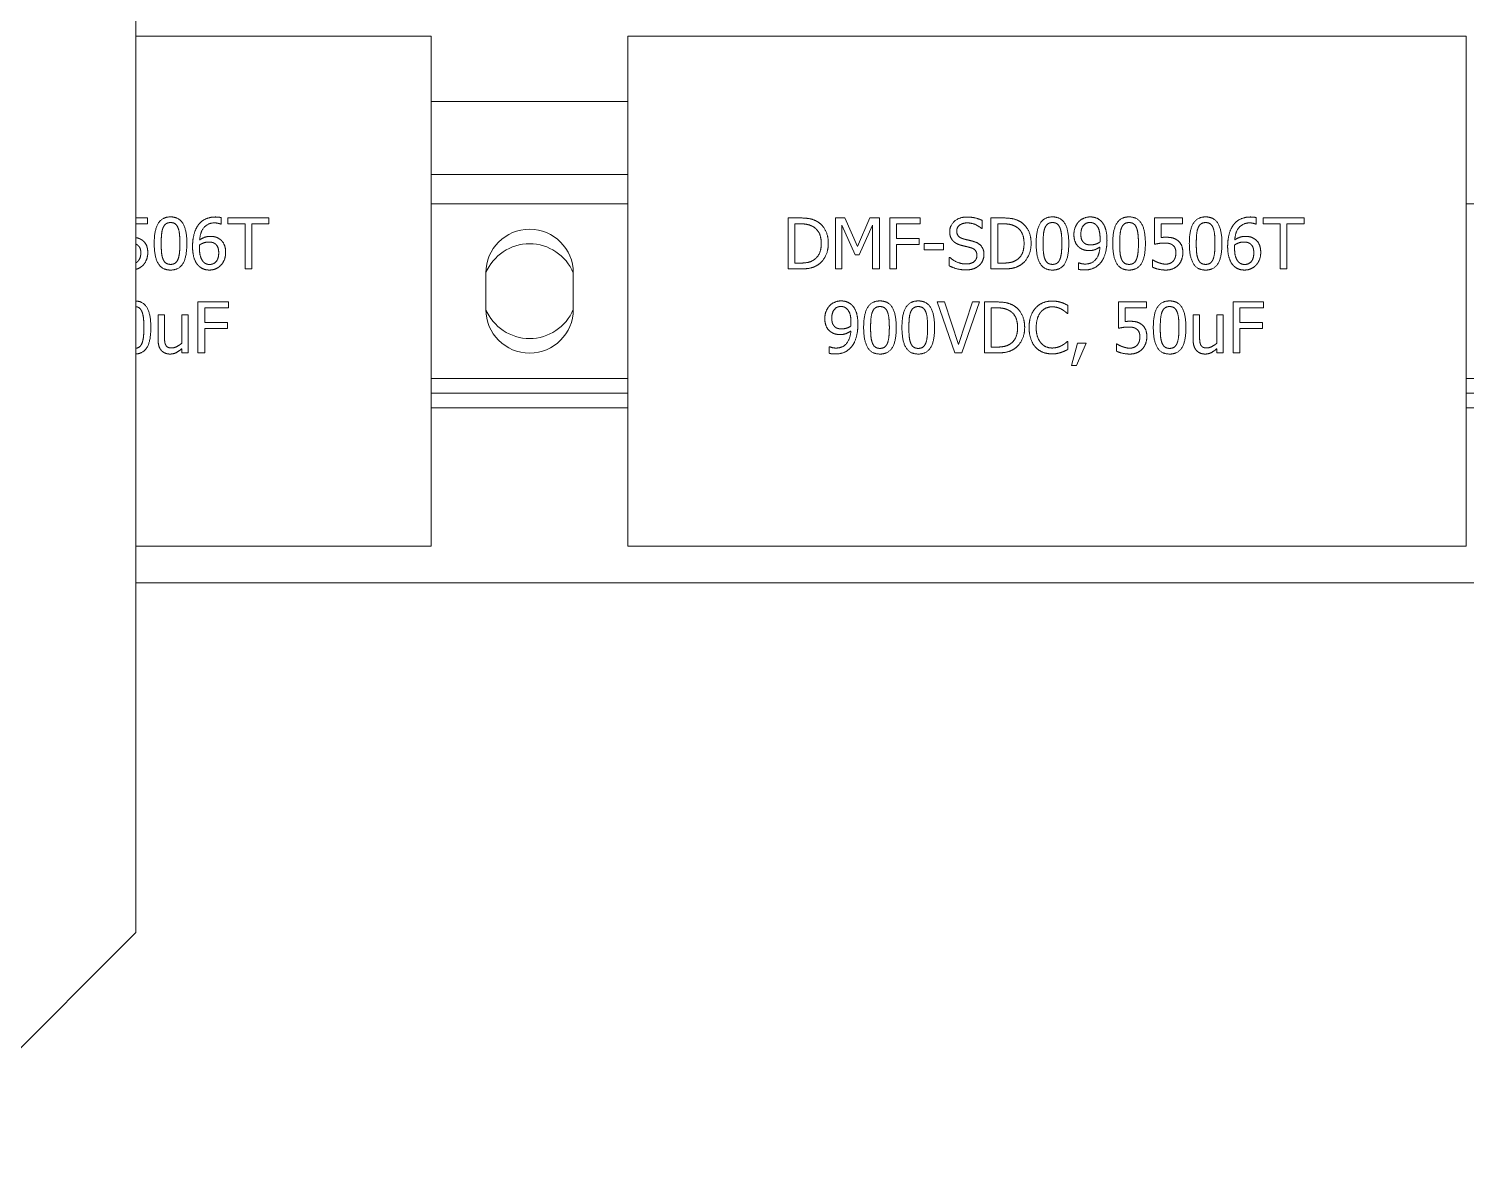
# Model space of a CAD drawing. Header units: millimetres. Extents: x 0 to 5940, y 0 to 4200.
# Drawn here: x 4359.7 to 4458.3, y 2934.5 to 3011.5 of the extents above; entities that cross this region are included whole.
import ezdxf

# ---------------------------------------------------------------- set-up
doc = ezdxf.new("R2010")
doc.units = ezdxf.units.MM
doc.header["$LTSCALE"] = 10
doc.layers.add('가시적인 것(ISO)', color=3, linetype='Continuous', lineweight=5, true_color=0x00ff00)
doc.layers.add('해치(ISO)', color=7, linetype='Continuous', lineweight=5)

msp = doc.modelspace()

# ---------------------------------------------------------------- hatches: boundary and pattern name
at = {"layer": '해치(ISO)'}
h = msp.add_hatch(dxfattribs=at)
h.set_pattern_fill('ANSI31', color=256, scale=254, angle=75.00018, style=0)
h.set_pattern_definition([(120.0002, (0, 0), (-27.49626, -15.87508), [])])
edge = h.paths.add_edge_path()
edge.add_line((4837.737, 3517.714), (4865.237, 3517.714))
edge.add_ellipse((4865.237, 3513.214), major_axis=(0, 4.5), ratio=1, start_angle=270, end_angle=360, ccw=False)
edge.add_line((4869.737, 3513.214), (4869.737, 3485.714))
edge.add_ellipse((4872.737, 3485.714), major_axis=(-3, 0), ratio=1, start_angle=0, end_angle=90)
edge.add_line((4872.737, 3482.714), (4874.737, 3482.714))
edge.add_line((4874.737, 3482.714), (4874.737, 3522.714))
edge.add_line((4874.737, 3522.714), (4834.737, 3522.714))
edge.add_line((4834.737, 3522.714), (4834.737, 3520.714))
edge.add_ellipse((4837.737, 3520.714), major_axis=(-3, 0), ratio=1, start_angle=0, end_angle=90)
edge = h.paths.add_edge_path()
edge.add_line((4079.337, 3482.714), (4081.337, 3482.714))
edge.add_ellipse((4081.337, 3485.714), major_axis=(0, -3), ratio=1, start_angle=0, end_angle=90)
edge.add_line((4084.337, 3485.714), (4084.337, 3513.214))
edge.add_ellipse((4088.837, 3513.214), major_axis=(-4.5, 0), ratio=1, start_angle=270, end_angle=360, ccw=False)
edge.add_line((4088.837, 3517.714), (4116.337, 3517.714))
edge.add_ellipse((4116.337, 3520.714), major_axis=(0, -3), ratio=1, start_angle=0, end_angle=90)
edge.add_line((4119.337, 3520.714), (4119.337, 3522.714))
edge.add_line((4119.337, 3522.714), (4079.337, 3522.714))
edge.add_line((4079.337, 3522.714), (4079.337, 3482.714))
edge = h.paths.add_edge_path()
edge.add_line((4079.337, 2817.314), (4079.337, 2777.314))
edge.add_line((4079.337, 2777.314), (4119.337, 2777.314))
edge.add_line((4119.337, 2777.314), (4119.337, 2779.314))
edge.add_ellipse((4116.337, 2779.314), major_axis=(3, 0), ratio=1, start_angle=0, end_angle=90)
edge.add_line((4116.337, 2782.314), (4088.576, 2782.314))
edge.add_ellipse((4088.576, 2786.814), major_axis=(0, -4.5), ratio=1, start_angle=269.50889, end_angle=360, ccw=False)
edge.add_line((4084.076, 2786.853), (4084.311, 2814.289))
edge.add_ellipse((4081.311, 2814.314), major_axis=(3, -0.026), ratio=1, start_angle=0, end_angle=90.49111)
edge.add_line((4081.311, 2817.314), (4079.337, 2817.314))
edge = h.paths.add_edge_path()
edge.add_line((4869.763, 2814.289), (4869.998, 2786.853))
edge.add_ellipse((4865.499, 2786.814), major_axis=(4.5, 0.039), ratio=1, start_angle=269.50889, end_angle=360, ccw=False)
edge.add_line((4865.499, 2782.314), (4837.737, 2782.314))
edge.add_ellipse((4837.737, 2779.314), major_axis=(0, 3), ratio=1, start_angle=0, end_angle=90)
edge.add_line((4834.737, 2779.314), (4834.737, 2777.314))
edge.add_line((4834.737, 2777.314), (4874.737, 2777.314))
edge.add_line((4874.737, 2777.314), (4874.737, 2817.314))
edge.add_line((4874.737, 2817.314), (4872.763, 2817.314))
edge.add_ellipse((4872.763, 2814.314), major_axis=(0, 3), ratio=1, start_angle=0, end_angle=90.49111)

# ---------------------------------------------------------------- linework, layer by layer
at = {"layer": '가시적인 것(ISO)'}
for p, q in [((4367.037, 3019.514), (4367.037, 2949.514)), ((4387.287, 3011.014), (4367.037, 3011.014)), ((4387.287, 2976.014), (4387.287, 3011.014)), ((4458.287, 3011.014), (4400.787, 3011.014)), ((4400.787, 3011.014), (4400.787, 2976.014)), ((4458.287, 2976.014), (4458.287, 3011.014)), ((4387.287, 3006.514), (4400.787, 3006.514)), ((4387.287, 3001.514), (4400.787, 3001.514)), ((4367.037, 2998.536), (4367.827, 2998.536)), ((4367.827, 2998.536), (4367.827, 2998.125)), ((4372.887, 2998.553), (4372.887, 2998.102)), ((4373.346, 2998.536), (4376.16, 2998.536)), ((4373.346, 2998.122), (4373.346, 2998.536)), ((4376.16, 2998.536), (4376.16, 2998.122)), ((4387.287, 2999.514), (4400.787, 2999.514)), ((4411.769, 2998.536), (4412.566, 2998.536)), ((4411.769, 2995.036), (4411.769, 2998.536)), ((4415.033, 2998.536), (4415.669, 2998.536)), ((4415.033, 2995.036), (4415.033, 2998.536)), ((4415.669, 2998.536), (4416.542, 2996.588)), ((4416.542, 2996.588), (4417.387, 2998.536)), ((4417.387, 2998.536), (4418.034, 2998.536)), ((4418.034, 2998.536), (4418.034, 2995.036)), ((4418.743, 2998.536), (4420.836, 2998.536)), ((4418.743, 2995.036), (4418.743, 2998.536)), ((4420.836, 2998.536), (4420.836, 2998.122)), ((4425.681, 2998.536), (4426.478, 2998.536)), ((4425.681, 2995.036), (4425.681, 2998.536)), ((4436.907, 2998.536), (4438.827, 2998.536)), ((4436.907, 2996.732), (4436.907, 2998.536)), ((4438.827, 2998.536), (4438.827, 2998.125)), ((4443.887, 2998.553), (4443.887, 2998.102)), ((4444.346, 2998.536), (4447.16, 2998.536)), ((4444.346, 2998.122), (4444.346, 2998.536)), ((4447.16, 2998.536), (4447.16, 2998.122)), ((4458.287, 2999.514), (4471.787, 2999.514)), ((4367.827, 2998.125), (4367.037, 2998.125)), ((4372.887, 2998.102), (4372.867, 2998.102)), ((4374.521, 2998.122), (4373.346, 2998.122)), ((4374.521, 2995.036), (4374.521, 2998.122)), ((4374.986, 2998.122), (4374.986, 2995.036)), ((4376.16, 2998.122), (4374.986, 2998.122)), ((4412.588, 2998.133), (4412.234, 2998.133)), ((4412.234, 2998.133), (4412.234, 2995.439)), ((4415.467, 2998.051), (4415.467, 2995.036)), ((4416.372, 2996.001), (4415.467, 2998.051)), ((4417.569, 2998.051), (4416.656, 2996.001)), ((4417.569, 2995.036), (4417.569, 2998.051)), ((4419.208, 2998.122), (4419.208, 2997.135)), ((4420.836, 2998.122), (4419.208, 2998.122)), ((4425.071, 2997.816), (4425.037, 2997.816)), ((4425.071, 2998.372), (4425.071, 2997.816)), ((4426.5, 2998.133), (4426.146, 2998.133)), ((4426.146, 2998.133), (4426.146, 2995.439)), ((4437.358, 2998.125), (4437.358, 2997.192)), ((4438.827, 2998.125), (4437.358, 2998.125)), ((4443.887, 2998.102), (4443.867, 2998.102)), ((4445.521, 2998.122), (4444.346, 2998.122)), ((4445.521, 2995.036), (4445.521, 2998.122)), ((4445.986, 2998.122), (4445.986, 2995.036)), ((4447.16, 2998.122), (4445.986, 2998.122)), ((4419.208, 2997.135), (4420.768, 2997.135)), ((4419.208, 2996.721), (4419.208, 2995.036)), ((4420.768, 2996.721), (4419.208, 2996.721)), ((4420.768, 2997.135), (4420.768, 2996.721)), ((4421.111, 2996.78), (4422.436, 2996.78)), ((4421.111, 2996.355), (4421.111, 2996.78)), ((4422.436, 2996.78), (4422.436, 2996.355)), ((4416.656, 2996.001), (4416.372, 2996.001)), ((4422.436, 2996.355), (4421.111, 2996.355)), ((4422.827, 2995.83), (4422.861, 2995.83)), ((4422.827, 2995.246), (4422.827, 2995.83)), ((4436.762, 2995.657), (4436.796, 2995.657)), ((4436.762, 2995.161), (4436.762, 2995.657)), ((4374.986, 2995.036), (4374.521, 2995.036)), ((4391.037, 2992.264), (4391.037, 2994.764)), ((4397.037, 2994.764), (4397.037, 2992.264)), ((4412.574, 2995.036), (4411.769, 2995.036)), ((4412.234, 2995.439), (4412.588, 2995.439)), ((4415.467, 2995.036), (4415.033, 2995.036)), ((4418.034, 2995.036), (4417.569, 2995.036)), ((4419.208, 2995.036), (4418.743, 2995.036)), ((4426.486, 2995.036), (4425.681, 2995.036)), ((4426.146, 2995.439), (4426.5, 2995.439)), ((4431.679, 2995.467), (4431.702, 2995.467)), ((4431.679, 2995.016), (4431.679, 2995.467)), ((4445.986, 2995.036), (4445.521, 2995.036)), ((4371.29, 2992.774), (4373.383, 2992.774)), ((4371.29, 2989.274), (4371.29, 2992.774)), ((4373.383, 2992.774), (4373.383, 2992.359)), ((4421.991, 2992.774), (4422.49, 2992.774)), ((4423.196, 2989.274), (4421.991, 2992.774)), ((4422.49, 2992.774), (4423.46, 2989.866)), ((4423.46, 2989.866), (4424.43, 2992.774)), ((4424.904, 2992.774), (4423.698, 2989.274)), ((4424.43, 2992.774), (4424.904, 2992.774)), ((4425.238, 2992.774), (4426.035, 2992.774)), ((4425.238, 2989.274), (4425.238, 2992.774)), ((4434.436, 2992.774), (4436.357, 2992.774)), ((4434.436, 2990.97), (4434.436, 2992.774)), ((4436.357, 2992.774), (4436.357, 2992.362)), ((4442.29, 2992.774), (4444.383, 2992.774)), ((4442.29, 2989.274), (4442.29, 2992.774)), ((4444.383, 2992.774), (4444.383, 2992.359)), ((4368.553, 2991.9), (4368.996, 2991.9)), ((4368.553, 2990.195), (4368.553, 2991.9)), ((4368.996, 2991.9), (4368.996, 2990.402)), ((4370.173, 2991.9), (4370.615, 2991.9)), ((4370.173, 2989.937), (4370.173, 2991.9)), ((4370.615, 2991.9), (4370.615, 2989.274)), ((4371.755, 2992.359), (4371.755, 2991.372)), ((4373.383, 2992.359), (4371.755, 2992.359)), ((4426.058, 2992.371), (4425.703, 2992.371)), ((4425.703, 2992.371), (4425.703, 2989.676)), ((4430.959, 2991.979), (4430.922, 2991.979)), ((4430.959, 2992.541), (4430.959, 2991.979)), ((4434.887, 2992.362), (4434.887, 2991.429)), ((4436.357, 2992.362), (4434.887, 2992.362)), ((4439.553, 2991.9), (4439.996, 2991.9)), ((4439.553, 2990.195), (4439.553, 2991.9)), ((4439.996, 2991.9), (4439.996, 2990.402)), ((4441.173, 2991.9), (4441.615, 2991.9)), ((4441.173, 2989.937), (4441.173, 2991.9)), ((4441.615, 2991.9), (4441.615, 2989.274)), ((4442.755, 2992.359), (4442.755, 2991.372)), ((4444.383, 2992.359), (4442.755, 2992.359)), ((4371.755, 2991.372), (4373.315, 2991.372)), ((4371.755, 2990.958), (4371.755, 2989.274)), ((4373.315, 2990.958), (4371.755, 2990.958)), ((4373.315, 2991.372), (4373.315, 2990.958)), ((4442.755, 2991.372), (4444.315, 2991.372)), ((4442.755, 2990.958), (4442.755, 2989.274)), ((4444.315, 2990.958), (4442.755, 2990.958)), ((4444.315, 2991.372), (4444.315, 2990.958)), ((4414.594, 2989.705), (4414.616, 2989.705)), ((4414.594, 2989.254), (4414.594, 2989.705)), ((4425.703, 2989.676), (4426.058, 2989.676)), ((4430.925, 2990.068), (4430.959, 2990.068)), ((4430.959, 2990.068), (4430.959, 2989.512)), ((4431.211, 2988.403), (4431.626, 2989.943)), ((4432.213, 2989.943), (4431.555, 2988.403)), ((4431.626, 2989.943), (4432.213, 2989.943)), ((4434.292, 2989.895), (4434.326, 2989.895)), ((4434.292, 2989.398), (4434.292, 2989.895)), ((4370.173, 2989.274), (4370.173, 2989.563)), ((4370.615, 2989.274), (4370.173, 2989.274)), ((4371.755, 2989.274), (4371.29, 2989.274)), ((4423.698, 2989.274), (4423.196, 2989.274)), ((4426.044, 2989.274), (4425.238, 2989.274)), ((4441.173, 2989.274), (4441.173, 2989.563)), ((4441.615, 2989.274), (4441.173, 2989.274)), ((4442.755, 2989.274), (4442.29, 2989.274)), ((4431.555, 2988.403), (4431.211, 2988.403)), ((4400.787, 2987.514), (4387.287, 2987.514)), ((4471.787, 2987.514), (4458.287, 2987.514)), ((4400.787, 2986.514), (4387.287, 2986.514)), ((4471.787, 2986.514), (4458.287, 2986.514)), ((4400.787, 2985.514), (4387.287, 2985.514)), ((4471.787, 2985.514), (4458.287, 2985.514)), ((4367.037, 2976.014), (4387.287, 2976.014)), ((4400.787, 2976.014), (4458.287, 2976.014)), ((4367.037, 2973.514), (4647.537, 2973.514)), ((4367.037, 2949.514), (4352.037, 2934.514))]:
    msp.add_line(p, q, dxfattribs=at)
for centre, radius, start, end in [((4394.037, 2994.764), 3, 0, 180), ((4394.037, 2993.514), 3.25, 22.61986, 157.38014), ((4394.037, 2993.514), 3.25, 202.61986, 337.38014), ((4394.037, 2992.264), 3, 180, 0)]:
    msp.add_arc(centre, radius, start, end, dxfattribs=at)
for points in [[(4368.292, 2996.783), (4368.292, 2997.731), (4368.84, 2998.607), (4369.412, 2998.607)], [(4369.412, 2998.607), (4369.988, 2998.607), (4370.53, 2997.699), (4370.53, 2996.786)], [(4371.304, 2998.037), (4371.494, 2998.304), (4372.096, 2998.601), (4372.49, 2998.601)], [(4372.49, 2998.601), (4372.606, 2998.601), (4372.81, 2998.579), (4372.887, 2998.553)], [(4412.566, 2998.536), (4413.059, 2998.536), (4413.621, 2998.389), (4413.819, 2998.258)], [(4422.853, 2997.597), (4422.853, 2998.023), (4423.517, 2998.599), (4424.03, 2998.599)], [(4424.03, 2998.599), (4424.325, 2998.599), (4424.847, 2998.482), (4425.071, 2998.372)], [(4426.478, 2998.536), (4426.971, 2998.536), (4427.533, 2998.389), (4427.731, 2998.258)], [(4428.786, 2996.783), (4428.786, 2997.731), (4429.334, 2998.607), (4429.907, 2998.607)], [(4429.907, 2998.607), (4430.483, 2998.607), (4431.024, 2997.699), (4431.024, 2996.786)], [(4431.705, 2998.278), (4431.85, 2998.434), (4432.272, 2998.607), (4432.488, 2998.607)], [(4432.488, 2998.607), (4432.729, 2998.607), (4433.12, 2998.445), (4433.265, 2998.292)], [(4434.039, 2996.783), (4434.039, 2997.731), (4434.587, 2998.607), (4435.16, 2998.607)], [(4435.16, 2998.607), (4435.735, 2998.607), (4436.277, 2997.699), (4436.277, 2996.786)], [(4439.292, 2996.783), (4439.292, 2997.731), (4439.84, 2998.607), (4440.412, 2998.607)], [(4440.412, 2998.607), (4440.988, 2998.607), (4441.53, 2997.699), (4441.53, 2996.786)], [(4442.304, 2998.037), (4442.494, 2998.304), (4443.096, 2998.601), (4443.49, 2998.601)], [(4443.49, 2998.601), (4443.606, 2998.601), (4443.81, 2998.579), (4443.887, 2998.553)], [(4368.891, 2997.85), (4368.82, 2997.671), (4368.769, 2997.127), (4368.769, 2996.783)], [(4369.412, 2998.219), (4369.217, 2998.219), (4368.964, 2998.034), (4368.891, 2997.85)], [(4369.926, 2997.855), (4369.855, 2998.034), (4369.608, 2998.219), (4369.412, 2998.219)], [(4370.053, 2996.786), (4370.053, 2997.146), (4369.997, 2997.677), (4369.926, 2997.855)], [(4370.921, 2996.573), (4370.921, 2997.03), (4371.109, 2997.765), (4371.304, 2998.037)], [(4372.427, 2998.196), (4371.991, 2998.196), (4371.455, 2997.606), (4371.404, 2997.027)], [(4372.867, 2998.102), (4372.802, 2998.136), (4372.564, 2998.196), (4372.427, 2998.196)], [(4413.513, 2997.924), (4413.326, 2998.034), (4412.903, 2998.133), (4412.588, 2998.133)], [(4414.043, 2996.789), (4414.043, 2997.192), (4413.777, 2997.762), (4413.513, 2997.924)], [(4413.819, 2998.258), (4414.157, 2998.034), (4414.528, 2997.294), (4414.528, 2996.783)], [(4423.08, 2996.965), (4422.972, 2997.081), (4422.853, 2997.393), (4422.853, 2997.597)], [(4424.061, 2998.196), (4423.738, 2998.196), (4423.338, 2997.892), (4423.338, 2997.646)], [(4423.338, 2997.646), (4423.338, 2997.424), (4423.573, 2997.161), (4423.795, 2997.101)], [(4425.037, 2997.816), (4424.87, 2997.969), (4424.348, 2998.196), (4424.061, 2998.196)], [(4427.425, 2997.924), (4427.238, 2998.034), (4426.815, 2998.133), (4426.5, 2998.133)], [(4427.955, 2996.789), (4427.955, 2997.192), (4427.689, 2997.762), (4427.425, 2997.924)], [(4427.731, 2998.258), (4428.069, 2998.034), (4428.44, 2997.294), (4428.44, 2996.783)], [(4429.385, 2997.85), (4429.314, 2997.671), (4429.263, 2997.127), (4429.263, 2996.783)], [(4429.907, 2998.219), (4429.711, 2998.219), (4429.459, 2998.034), (4429.385, 2997.85)], [(4430.42, 2997.855), (4430.349, 2998.034), (4430.102, 2998.219), (4429.907, 2998.219)], [(4430.548, 2996.786), (4430.548, 2997.146), (4430.491, 2997.677), (4430.42, 2997.855)], [(4431.376, 2997.399), (4431.376, 2997.668), (4431.552, 2998.116), (4431.705, 2998.278)], [(4432.485, 2998.224), (4432.196, 2998.224), (4431.852, 2997.81), (4431.852, 2997.419)], [(4432.925, 2998.026), (4432.823, 2998.139), (4432.61, 2998.224), (4432.485, 2998.224)], [(4433.171, 2997.101), (4433.171, 2997.456), (4433.041, 2997.904), (4432.925, 2998.026)], [(4433.265, 2998.292), (4433.446, 2998.099), (4433.645, 2997.475), (4433.645, 2996.996)], [(4434.638, 2997.85), (4434.567, 2997.671), (4434.516, 2997.127), (4434.516, 2996.783)], [(4435.16, 2998.219), (4434.964, 2998.219), (4434.711, 2998.034), (4434.638, 2997.85)], [(4435.673, 2997.855), (4435.602, 2998.034), (4435.355, 2998.219), (4435.16, 2998.219)], [(4435.801, 2996.786), (4435.801, 2997.146), (4435.744, 2997.677), (4435.673, 2997.855)], [(4439.891, 2997.85), (4439.82, 2997.671), (4439.769, 2997.127), (4439.769, 2996.783)], [(4440.412, 2998.219), (4440.217, 2998.219), (4439.964, 2998.034), (4439.891, 2997.85)], [(4440.926, 2997.855), (4440.855, 2998.034), (4440.608, 2998.219), (4440.412, 2998.219)], [(4441.053, 2996.786), (4441.053, 2997.146), (4440.997, 2997.677), (4440.926, 2997.855)], [(4441.921, 2996.573), (4441.921, 2997.03), (4442.109, 2997.765), (4442.304, 2998.037)], [(4443.427, 2998.196), (4442.991, 2998.196), (4442.455, 2997.606), (4442.404, 2997.027)], [(4443.867, 2998.102), (4443.802, 2998.136), (4443.564, 2998.196), (4443.427, 2998.196)], [(4367.172, 2996.656), (4367.113, 2996.708), (4367.037, 2996.742)], [(4367.37, 2996.151), (4367.37, 2996.338), (4367.268, 2996.576), (4367.172, 2996.656)], [(4367.487, 2996.993), (4367.66, 2996.863), (4367.847, 2996.466), (4367.847, 2996.148)], [(4369.412, 2994.962), (4368.834, 2994.962), (4368.292, 2995.862), (4368.292, 2996.783)], [(4368.769, 2996.783), (4368.769, 2996.415), (4368.814, 2995.921), (4368.888, 2995.728)], [(4370.53, 2996.786), (4370.53, 2995.845), (4369.983, 2994.962), (4369.412, 2994.962)], [(4369.929, 2995.72), (4369.997, 2995.893), (4370.053, 2996.426), (4370.053, 2996.786)], [(4371.307, 2995.28), (4371.126, 2995.47), (4370.921, 2996.108), (4370.921, 2996.573)], [(4371.404, 2996.69), (4371.401, 2996.639), (4371.395, 2996.542), (4371.395, 2996.469)], [(4371.404, 2997.027), (4371.571, 2997.144), (4371.923, 2997.271), (4372.132, 2997.271)], [(4372.028, 2996.883), (4371.863, 2996.883), (4371.554, 2996.783), (4371.404, 2996.69)], [(4372.476, 2996.761), (4372.382, 2996.834), (4372.149, 2996.883), (4372.028, 2996.883)], [(4372.132, 2997.271), (4372.337, 2997.271), (4372.643, 2997.189), (4372.81, 2997.064)], [(4372.714, 2996.151), (4372.714, 2996.366), (4372.6, 2996.659), (4372.476, 2996.761)], [(4372.81, 2997.064), (4373.003, 2996.919), (4373.19, 2996.471), (4373.19, 2996.171)], [(4413.555, 2995.671), (4413.799, 2995.836), (4414.043, 2996.381), (4414.043, 2996.789)], [(4414.528, 2996.783), (4414.528, 2996.304), (4414.14, 2995.533), (4413.814, 2995.317)], [(4423.658, 2996.656), (4423.477, 2996.704), (4423.19, 2996.849), (4423.08, 2996.965)], [(4424.291, 2996.497), (4424.129, 2996.542), (4423.86, 2996.605), (4423.658, 2996.656)], [(4423.795, 2997.101), (4423.942, 2997.061), (4424.37, 2996.959), (4424.512, 2996.917)], [(4424.512, 2996.917), (4424.872, 2996.806), (4425.207, 2996.361), (4425.207, 2996.035)], [(4427.468, 2995.671), (4427.711, 2995.836), (4427.955, 2996.381), (4427.955, 2996.789)], [(4428.44, 2996.783), (4428.44, 2996.304), (4428.052, 2995.533), (4427.726, 2995.317)], [(4429.907, 2994.962), (4429.328, 2994.962), (4428.786, 2995.862), (4428.786, 2996.783)], [(4429.263, 2996.783), (4429.263, 2996.415), (4429.308, 2995.921), (4429.382, 2995.728)], [(4431.024, 2996.786), (4431.024, 2995.845), (4430.477, 2994.962), (4429.907, 2994.962)], [(4430.423, 2995.72), (4430.491, 2995.893), (4430.548, 2996.426), (4430.548, 2996.786)], [(4431.756, 2996.505), (4431.569, 2996.65), (4431.376, 2997.09), (4431.376, 2997.399)], [(4431.852, 2997.419), (4431.852, 2997.197), (4431.966, 2996.911), (4432.091, 2996.809)], [(4432.091, 2996.809), (4432.181, 2996.735), (4432.406, 2996.687), (4432.536, 2996.687)], [(4432.536, 2996.687), (4432.686, 2996.687), (4433.032, 2996.792), (4433.163, 2996.88)], [(4433.163, 2996.88), (4433.166, 2996.914), (4433.171, 2997.03), (4433.171, 2997.101)], [(4433.645, 2996.996), (4433.645, 2996.562), (4433.449, 2995.785), (4433.259, 2995.527)], [(4435.16, 2994.962), (4434.581, 2994.962), (4434.039, 2995.862), (4434.039, 2996.783)], [(4434.516, 2996.783), (4434.516, 2996.415), (4434.561, 2995.921), (4434.635, 2995.728)], [(4436.277, 2996.786), (4436.277, 2995.845), (4435.73, 2994.962), (4435.16, 2994.962)], [(4435.676, 2995.72), (4435.744, 2995.893), (4435.801, 2996.426), (4435.801, 2996.786)], [(4437.599, 2996.817), (4437.406, 2996.817), (4437.023, 2996.758), (4436.907, 2996.732)], [(4437.358, 2997.192), (4437.443, 2997.203), (4437.607, 2997.212), (4437.675, 2997.212)], [(4438.172, 2996.656), (4438.073, 2996.744), (4437.778, 2996.817), (4437.599, 2996.817)], [(4437.675, 2997.212), (4437.945, 2997.212), (4438.316, 2997.124), (4438.487, 2996.993)], [(4438.37, 2996.151), (4438.37, 2996.338), (4438.268, 2996.576), (4438.172, 2996.656)], [(4438.487, 2996.993), (4438.66, 2996.863), (4438.847, 2996.466), (4438.847, 2996.148)], [(4440.412, 2994.962), (4439.834, 2994.962), (4439.292, 2995.862), (4439.292, 2996.783)], [(4439.769, 2996.783), (4439.769, 2996.415), (4439.814, 2995.921), (4439.888, 2995.728)], [(4441.53, 2996.786), (4441.53, 2995.845), (4440.983, 2994.962), (4440.412, 2994.962)], [(4440.929, 2995.72), (4440.997, 2995.893), (4441.053, 2996.426), (4441.053, 2996.786)], [(4442.307, 2995.28), (4442.126, 2995.47), (4441.921, 2996.108), (4441.921, 2996.573)], [(4442.404, 2996.69), (4442.401, 2996.639), (4442.395, 2996.542), (4442.395, 2996.469)], [(4442.404, 2997.027), (4442.571, 2997.144), (4442.923, 2997.271), (4443.132, 2997.271)], [(4443.028, 2996.883), (4442.863, 2996.883), (4442.554, 2996.783), (4442.404, 2996.69)], [(4443.476, 2996.761), (4443.382, 2996.834), (4443.149, 2996.883), (4443.028, 2996.883)], [(4443.132, 2997.271), (4443.337, 2997.271), (4443.643, 2997.189), (4443.81, 2997.064)], [(4443.714, 2996.151), (4443.714, 2996.366), (4443.6, 2996.659), (4443.476, 2996.761)], [(4443.81, 2997.064), (4444.003, 2996.919), (4444.19, 2996.471), (4444.19, 2996.171)], [(4367.037, 2995.454), (4367.124, 2995.503), (4367.192, 2995.581)], [(4367.192, 2995.581), (4367.28, 2995.686), (4367.37, 2995.964), (4367.37, 2996.151)], [(4367.847, 2996.148), (4367.847, 2995.896), (4367.685, 2995.464), (4367.538, 2995.306)], [(4368.888, 2995.728), (4368.956, 2995.547), (4369.208, 2995.351), (4369.412, 2995.351)], [(4369.412, 2995.351), (4369.605, 2995.351), (4369.858, 2995.535), (4369.929, 2995.72)], [(4371.395, 2996.469), (4371.395, 2996.105), (4371.537, 2995.66), (4371.645, 2995.544)], [(4372.081, 2995.345), (4372.365, 2995.345), (4372.714, 2995.748), (4372.714, 2996.151)], [(4373.19, 2996.171), (4373.19, 2995.901), (4373.012, 2995.445), (4372.861, 2995.291)], [(4412.588, 2995.439), (4412.897, 2995.439), (4413.365, 2995.538), (4413.555, 2995.671)], [(4422.861, 2995.83), (4423.091, 2995.615), (4423.673, 2995.377), (4423.942, 2995.377)], [(4423.942, 2995.377), (4424.328, 2995.377), (4424.722, 2995.697), (4424.722, 2995.961)], [(4424.722, 2995.961), (4424.722, 2996.171), (4424.515, 2996.432), (4424.291, 2996.497)], [(4425.207, 2996.035), (4425.207, 2995.827), (4425.04, 2995.43), (4424.889, 2995.291)], [(4426.5, 2995.439), (4426.81, 2995.439), (4427.278, 2995.538), (4427.468, 2995.671)], [(4429.382, 2995.728), (4429.45, 2995.547), (4429.703, 2995.351), (4429.907, 2995.351)], [(4429.907, 2995.351), (4430.1, 2995.351), (4430.352, 2995.535), (4430.423, 2995.72)], [(4432.431, 2996.298), (4432.238, 2996.298), (4431.918, 2996.383), (4431.756, 2996.505)], [(4432.139, 2995.374), (4432.598, 2995.374), (4433.123, 2995.981), (4433.16, 2996.542)], [(4433.16, 2996.542), (4432.973, 2996.415), (4432.632, 2996.298), (4432.431, 2996.298)], [(4434.635, 2995.728), (4434.703, 2995.547), (4434.955, 2995.351), (4435.16, 2995.351)], [(4435.16, 2995.351), (4435.352, 2995.351), (4435.605, 2995.535), (4435.676, 2995.72)], [(4436.796, 2995.657), (4436.85, 2995.618), (4437.051, 2995.516), (4437.173, 2995.47)], [(4437.687, 2995.368), (4437.829, 2995.368), (4438.095, 2995.47), (4438.192, 2995.581)], [(4438.192, 2995.581), (4438.28, 2995.686), (4438.37, 2995.964), (4438.37, 2996.151)], [(4438.847, 2996.148), (4438.847, 2995.896), (4438.685, 2995.464), (4438.538, 2995.306)], [(4439.888, 2995.728), (4439.956, 2995.547), (4440.208, 2995.351), (4440.412, 2995.351)], [(4440.412, 2995.351), (4440.605, 2995.351), (4440.858, 2995.535), (4440.929, 2995.72)], [(4442.395, 2996.469), (4442.395, 2996.105), (4442.537, 2995.66), (4442.645, 2995.544)], [(4443.081, 2995.345), (4443.365, 2995.345), (4443.714, 2995.748), (4443.714, 2996.151)], [(4444.19, 2996.171), (4444.19, 2995.901), (4444.012, 2995.445), (4443.861, 2995.291)], [(4372.079, 2994.962), (4371.843, 2994.962), (4371.455, 2995.121), (4371.307, 2995.28)], [(4371.645, 2995.544), (4371.744, 2995.433), (4371.959, 2995.345), (4372.081, 2995.345)], [(4372.861, 2995.291), (4372.705, 2995.13), (4372.314, 2994.962), (4372.079, 2994.962)], [(4413.814, 2995.317), (4413.547, 2995.15), (4413, 2995.036), (4412.574, 2995.036)], [(4423.976, 2994.974), (4423.596, 2994.974), (4423.063, 2995.133), (4422.827, 2995.246)], [(4424.889, 2995.291), (4424.722, 2995.138), (4424.297, 2994.974), (4423.976, 2994.974)], [(4427.726, 2995.317), (4427.459, 2995.15), (4426.912, 2995.036), (4426.486, 2995.036)], [(4432.077, 2994.968), (4431.983, 2994.968), (4431.77, 2994.988), (4431.679, 2995.016)], [(4431.702, 2995.467), (4431.762, 2995.433), (4432.011, 2995.374), (4432.139, 2995.374)], [(4433.259, 2995.527), (4433.058, 2995.255), (4432.491, 2994.968), (4432.077, 2994.968)], [(4437.678, 2994.962), (4437.429, 2994.962), (4436.941, 2995.073), (4436.762, 2995.161)], [(4437.173, 2995.47), (4437.312, 2995.422), (4437.542, 2995.368), (4437.687, 2995.368)], [(4438.538, 2995.306), (4438.39, 2995.147), (4437.951, 2994.962), (4437.678, 2994.962)], [(4443.079, 2994.962), (4442.843, 2994.962), (4442.455, 2995.121), (4442.307, 2995.28)], [(4442.645, 2995.544), (4442.744, 2995.433), (4442.959, 2995.345), (4443.081, 2995.345)], [(4443.861, 2995.291), (4443.705, 2995.13), (4443.314, 2994.962), (4443.079, 2994.962)], [(4414.619, 2992.515), (4414.764, 2992.671), (4415.186, 2992.844), (4415.402, 2992.844)], [(4415.402, 2992.844), (4415.643, 2992.844), (4416.034, 2992.683), (4416.179, 2992.53)], [(4416.953, 2991.021), (4416.953, 2991.968), (4417.501, 2992.844), (4418.074, 2992.844)], [(4418.074, 2992.844), (4418.649, 2992.844), (4419.191, 2991.937), (4419.191, 2991.024)], [(4419.58, 2991.021), (4419.58, 2991.968), (4420.127, 2992.844), (4420.7, 2992.844)], [(4420.7, 2992.844), (4421.276, 2992.844), (4421.818, 2991.937), (4421.818, 2991.024)], [(4426.035, 2992.774), (4426.529, 2992.774), (4427.09, 2992.626), (4427.289, 2992.496)], [(4428.741, 2992.354), (4428.951, 2992.589), (4429.524, 2992.836), (4429.878, 2992.836)], [(4429.878, 2992.836), (4430.054, 2992.836), (4430.363, 2992.785), (4430.494, 2992.745)], [(4430.494, 2992.745), (4430.607, 2992.708), (4430.843, 2992.603), (4430.959, 2992.541)], [(4436.822, 2991.021), (4436.822, 2991.968), (4437.369, 2992.844), (4437.942, 2992.844)], [(4437.942, 2992.844), (4438.518, 2992.844), (4439.06, 2991.937), (4439.06, 2991.024)], [(4367.583, 2991.024), (4367.583, 2991.384), (4367.526, 2991.914), (4367.455, 2992.093)], [(4414.29, 2991.636), (4414.29, 2991.906), (4414.466, 2992.354), (4414.619, 2992.515)], [(4414.67, 2990.743), (4414.483, 2990.887), (4414.29, 2991.327), (4414.29, 2991.636)], [(4415.399, 2992.462), (4415.11, 2992.462), (4414.767, 2992.047), (4414.767, 2991.656)], [(4414.767, 2991.656), (4414.767, 2991.435), (4414.88, 2991.148), (4415.005, 2991.046)], [(4415.839, 2992.263), (4415.737, 2992.376), (4415.524, 2992.462), (4415.399, 2992.462)], [(4416.085, 2991.338), (4416.085, 2991.693), (4415.955, 2992.141), (4415.839, 2992.263)], [(4416.179, 2992.53), (4416.361, 2992.337), (4416.559, 2991.713), (4416.559, 2991.233)], [(4417.552, 2992.087), (4417.481, 2991.908), (4417.43, 2991.364), (4417.43, 2991.021)], [(4418.074, 2992.456), (4417.878, 2992.456), (4417.626, 2992.271), (4417.552, 2992.087)], [(4418.587, 2992.093), (4418.516, 2992.271), (4418.269, 2992.456), (4418.074, 2992.456)], [(4418.715, 2991.024), (4418.715, 2991.384), (4418.658, 2991.914), (4418.587, 2992.093)], [(4420.178, 2992.087), (4420.107, 2991.908), (4420.056, 2991.364), (4420.056, 2991.021)], [(4420.7, 2992.456), (4420.504, 2992.456), (4420.252, 2992.271), (4420.178, 2992.087)], [(4421.214, 2992.093), (4421.143, 2992.271), (4420.896, 2992.456), (4420.7, 2992.456)], [(4421.341, 2991.024), (4421.341, 2991.384), (4421.284, 2991.914), (4421.214, 2992.093)], [(4426.983, 2992.161), (4426.795, 2992.271), (4426.373, 2992.371), (4426.058, 2992.371)], [(4427.513, 2991.026), (4427.513, 2991.429), (4427.246, 2991.999), (4426.983, 2992.161)], [(4427.289, 2992.496), (4427.626, 2992.271), (4427.998, 2991.531), (4427.998, 2991.021)], [(4428.304, 2991.021), (4428.304, 2991.46), (4428.528, 2992.113), (4428.741, 2992.354)], [(4429.101, 2992.079), (4428.954, 2991.9), (4428.789, 2991.358), (4428.789, 2991.021)], [(4429.876, 2992.439), (4429.652, 2992.439), (4429.252, 2992.254), (4429.101, 2992.079)], [(4430.528, 2992.271), (4430.395, 2992.345), (4430.08, 2992.439), (4429.876, 2992.439)], [(4430.922, 2991.979), (4430.86, 2992.036), (4430.667, 2992.195), (4430.528, 2992.271)], [(4437.42, 2992.087), (4437.349, 2991.908), (4437.298, 2991.364), (4437.298, 2991.021)], [(4437.942, 2992.456), (4437.746, 2992.456), (4437.494, 2992.271), (4437.42, 2992.087)], [(4438.455, 2992.093), (4438.384, 2992.271), (4438.138, 2992.456), (4437.942, 2992.456)], [(4438.583, 2991.024), (4438.583, 2991.384), (4438.526, 2991.914), (4438.455, 2992.093)], [(4367.458, 2989.957), (4367.526, 2990.13), (4367.583, 2990.663), (4367.583, 2991.024)], [(4415.345, 2990.536), (4415.152, 2990.536), (4414.832, 2990.621), (4414.67, 2990.743)], [(4415.005, 2991.046), (4415.096, 2990.972), (4415.32, 2990.924), (4415.45, 2990.924)], [(4415.053, 2989.611), (4415.513, 2989.611), (4416.037, 2990.218), (4416.074, 2990.78)], [(4416.074, 2990.78), (4415.887, 2990.652), (4415.547, 2990.536), (4415.345, 2990.536)], [(4415.45, 2990.924), (4415.6, 2990.924), (4415.946, 2991.029), (4416.077, 2991.117)], [(4416.077, 2991.117), (4416.08, 2991.151), (4416.085, 2991.267), (4416.085, 2991.338)], [(4416.559, 2991.233), (4416.559, 2990.799), (4416.363, 2990.022), (4416.173, 2989.764)], [(4418.074, 2989.2), (4417.495, 2989.2), (4416.953, 2990.099), (4416.953, 2991.021)], [(4417.43, 2991.021), (4417.43, 2990.652), (4417.475, 2990.158), (4417.549, 2989.966)], [(4419.191, 2991.024), (4419.191, 2990.082), (4418.644, 2989.2), (4418.074, 2989.2)], [(4418.59, 2989.957), (4418.658, 2990.13), (4418.715, 2990.663), (4418.715, 2991.024)], [(4420.7, 2989.2), (4420.122, 2989.2), (4419.58, 2990.099), (4419.58, 2991.021)], [(4420.056, 2991.021), (4420.056, 2990.652), (4420.102, 2990.158), (4420.175, 2989.966)], [(4421.818, 2991.024), (4421.818, 2990.082), (4421.27, 2989.2), (4420.7, 2989.2)], [(4421.216, 2989.957), (4421.284, 2990.13), (4421.341, 2990.663), (4421.341, 2991.024)], [(4427.025, 2989.909), (4427.269, 2990.073), (4427.513, 2990.618), (4427.513, 2991.026)], [(4427.998, 2991.021), (4427.998, 2990.541), (4427.609, 2989.77), (4427.283, 2989.554)], [(4428.744, 2989.671), (4428.534, 2989.897), (4428.304, 2990.578), (4428.304, 2991.021)], [(4428.789, 2991.021), (4428.789, 2990.66), (4428.962, 2990.141), (4429.113, 2989.963)], [(4435.128, 2991.055), (4434.936, 2991.055), (4434.553, 2990.995), (4434.436, 2990.97)], [(4434.887, 2991.429), (4434.972, 2991.44), (4435.137, 2991.449), (4435.205, 2991.449)], [(4435.701, 2990.893), (4435.602, 2990.981), (4435.307, 2991.055), (4435.128, 2991.055)], [(4435.205, 2991.449), (4435.474, 2991.449), (4435.846, 2991.361), (4436.016, 2991.231)], [(4435.9, 2990.388), (4435.9, 2990.575), (4435.798, 2990.814), (4435.701, 2990.893)], [(4436.016, 2991.231), (4436.189, 2991.1), (4436.376, 2990.703), (4436.376, 2990.385)], [(4437.942, 2989.2), (4437.363, 2989.2), (4436.822, 2990.099), (4436.822, 2991.021)], [(4437.298, 2991.021), (4437.298, 2990.652), (4437.344, 2990.158), (4437.417, 2989.966)], [(4439.06, 2991.024), (4439.06, 2990.082), (4438.512, 2989.2), (4437.942, 2989.2)], [(4438.458, 2989.957), (4438.526, 2990.13), (4438.583, 2990.663), (4438.583, 2991.024)], [(4368.791, 2989.435), (4368.678, 2989.557), (4368.553, 2989.929), (4368.553, 2990.195)], [(4368.996, 2990.402), (4368.996, 2990.192), (4369.027, 2989.917), (4369.081, 2989.815)], [(4369.081, 2989.815), (4369.134, 2989.713), (4369.319, 2989.62), (4369.492, 2989.62)], [(4369.492, 2989.62), (4369.654, 2989.62), (4370.019, 2989.804), (4370.173, 2989.937)], [(4414.616, 2989.705), (4414.676, 2989.671), (4414.925, 2989.611), (4415.053, 2989.611)], [(4416.173, 2989.764), (4415.972, 2989.492), (4415.405, 2989.205), (4414.991, 2989.205)], [(4417.549, 2989.966), (4417.617, 2989.784), (4417.87, 2989.588), (4418.074, 2989.588)], [(4418.074, 2989.588), (4418.267, 2989.588), (4418.519, 2989.773), (4418.59, 2989.957)], [(4420.175, 2989.966), (4420.243, 2989.784), (4420.496, 2989.588), (4420.7, 2989.588)], [(4420.7, 2989.588), (4420.893, 2989.588), (4421.145, 2989.773), (4421.216, 2989.957)], [(4426.058, 2989.676), (4426.367, 2989.676), (4426.835, 2989.776), (4427.025, 2989.909)], [(4429.87, 2989.211), (4429.53, 2989.211), (4428.954, 2989.441), (4428.744, 2989.671)], [(4429.113, 2989.963), (4429.26, 2989.79), (4429.654, 2989.614), (4429.876, 2989.614)], [(4429.876, 2989.614), (4430.077, 2989.614), (4430.42, 2989.713), (4430.553, 2989.787)], [(4430.553, 2989.787), (4430.681, 2989.861), (4430.871, 2990.014), (4430.925, 2990.068)], [(4434.326, 2989.895), (4434.38, 2989.855), (4434.581, 2989.753), (4434.703, 2989.707)], [(4434.703, 2989.707), (4434.842, 2989.659), (4435.072, 2989.605), (4435.216, 2989.605)], [(4435.216, 2989.605), (4435.358, 2989.605), (4435.625, 2989.707), (4435.721, 2989.818)], [(4435.721, 2989.818), (4435.809, 2989.923), (4435.9, 2990.201), (4435.9, 2990.388)], [(4436.376, 2990.385), (4436.376, 2990.133), (4436.215, 2989.702), (4436.067, 2989.543)], [(4437.417, 2989.966), (4437.485, 2989.784), (4437.738, 2989.588), (4437.942, 2989.588)], [(4437.942, 2989.588), (4438.135, 2989.588), (4438.387, 2989.773), (4438.458, 2989.957)], [(4439.791, 2989.435), (4439.678, 2989.557), (4439.553, 2989.929), (4439.553, 2990.195)], [(4439.996, 2990.402), (4439.996, 2990.192), (4440.027, 2989.917), (4440.081, 2989.815)], [(4440.081, 2989.815), (4440.134, 2989.713), (4440.319, 2989.62), (4440.492, 2989.62)], [(4440.492, 2989.62), (4440.654, 2989.62), (4441.019, 2989.804), (4441.173, 2989.937)], [(4369.376, 2989.2), (4369.205, 2989.2), (4368.902, 2989.313), (4368.791, 2989.435)], [(4370.173, 2989.563), (4369.968, 2989.384), (4369.602, 2989.2), (4369.376, 2989.2)], [(4414.991, 2989.205), (4414.897, 2989.205), (4414.684, 2989.225), (4414.594, 2989.254)], [(4427.283, 2989.554), (4427.017, 2989.387), (4426.469, 2989.274), (4426.044, 2989.274)], [(4430.494, 2989.313), (4430.341, 2989.262), (4430.08, 2989.211), (4429.87, 2989.211)], [(4430.959, 2989.512), (4430.843, 2989.458), (4430.639, 2989.359), (4430.494, 2989.313)], [(4435.208, 2989.2), (4434.958, 2989.2), (4434.47, 2989.31), (4434.292, 2989.398)], [(4436.067, 2989.543), (4435.92, 2989.384), (4435.48, 2989.2), (4435.208, 2989.2)], [(4440.376, 2989.2), (4440.205, 2989.2), (4439.902, 2989.313), (4439.791, 2989.435)], [(4441.173, 2989.563), (4440.968, 2989.384), (4440.602, 2989.2), (4440.376, 2989.2)]]:
    msp.add_open_spline(points, degree=2, dxfattribs=at)
for points, knots in [([(4367.037, 2997.186), (4367.086, 2997.178), (4367.316, 2997.124), (4367.487, 2996.993)], [0.761469, 0.761469, 0.761469, 1, 2, 2, 2]), ([(4367.538, 2995.306), (4367.39, 2995.147), (4367.106, 2995.028), (4367.037, 2995.009)], [0, 0, 0, 1, 1.292535, 1.292535, 1.292535]), ([(4367.037, 2992.841), (4367.541, 2992.806), (4368.06, 2991.937), (4368.06, 2991.024)], [0.08459, 0.08459, 0.08459, 1, 2, 2, 2]), ([(4367.455, 2992.093), (4367.384, 2992.271), (4367.169, 2992.432), (4367.037, 2992.45)], [0, 0, 0, 1, 1.744661, 1.744661, 1.744661]), ([(4368.06, 2991.024), (4368.06, 2990.082), (4367.536, 2989.237), (4367.037, 2989.203)], [0, 0, 0, 1, 1.914585, 1.914585, 1.914585]), ([(4367.037, 2989.594), (4367.168, 2989.612), (4367.387, 2989.773), (4367.458, 2989.957)], [0.258408, 0.258408, 0.258408, 1, 2, 2, 2])]:
    msp.add_open_spline(points, degree=2, knots=knots, dxfattribs=at)

doc.saveas('drawing.dxf')
